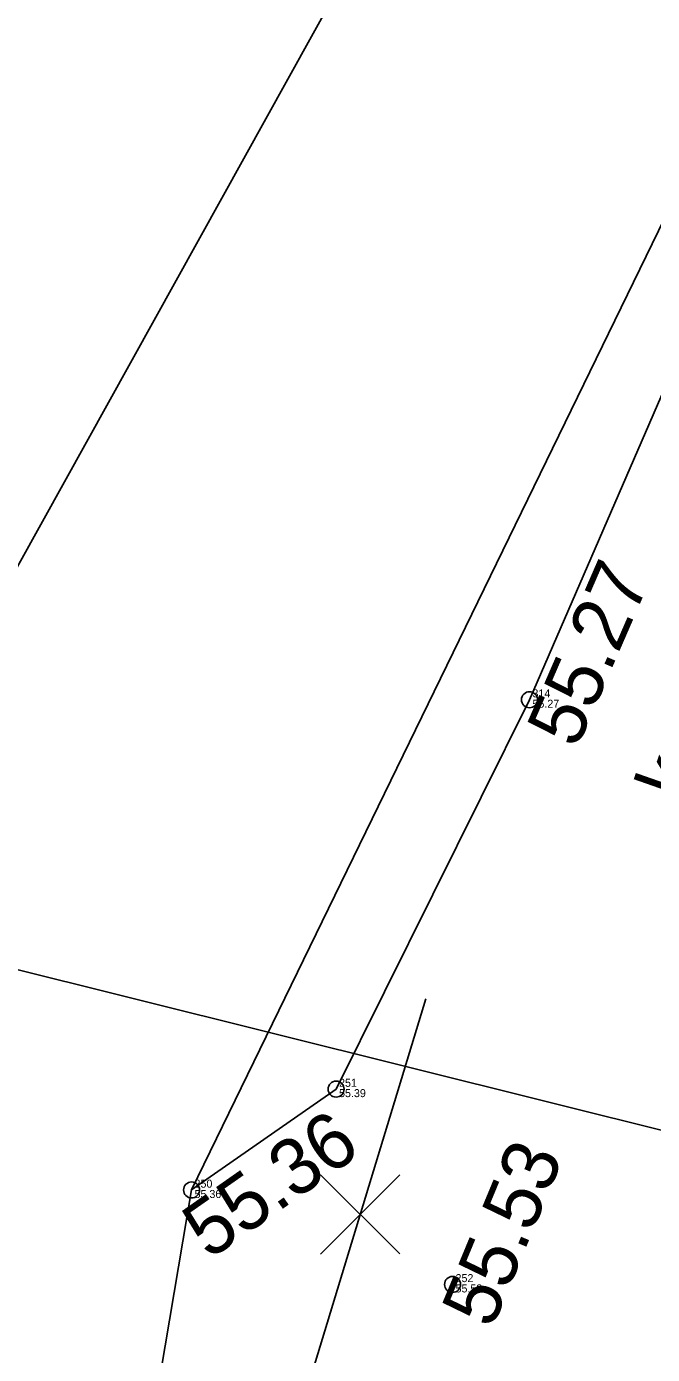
# Model space of a CAD drawing. Extents: x 640083 to 641300, y 6456368 to 6457387.
# Drawn here: x 640572.15 to 640579.98, y 6456611.41 to 6456628 of the extents above; entities that cross this region are included whole.
import ezdxf

# ---------------------------------------------------------------- set-up
doc = ezdxf.new("R2010")
doc.units = 0
for name, color, linetype in [('KORGUS-EH2000', 7, 'Continuous'), ('KTRASS', 7, 'Continuous'), ('MOOTKORG-EH2000', 7, 'Continuous'), ('MOOTMPUNKT', 7, 'Continuous'), ('MOOTNR', 7, 'Continuous'), ('MOOTPIIR', 7, 'Continuous'), ('PIIR', 7, 'Continuous'), ('TEE', 7, 'Continuous')]:
    doc.layers.add(name, color=color, linetype=linetype)

msp = doc.modelspace()

# ---------------------------------------------------------------- linework, layer by layer
at = {"layer": 'KORGUS-EH2000'}
for centre in [(640578.439, 6456619.588), (640574.214, 6456613.463), (640577.477, 6456612.283)]:
    msp.add_circle(centre, 0.1, dxfattribs=at)
at = {"layer": 'KTRASS'}
for p, q in [((640575.503, 6456610.467), (640577.142, 6456615.85)), ((640576.818, 6456612.664), (640575.827, 6456613.653)), ((640575.828, 6456612.663), (640576.817, 6456613.654))]:
    msp.add_line(p, q, dxfattribs=at)
at = {"layer": 'MOOTMPUNKT'}
for centre in [(640578.439, 6456619.588), (640576.021, 6456614.723), (640574.214, 6456613.463), (640577.477, 6456612.283)]:
    msp.add_circle(centre, 0.1, dxfattribs=at)
at = {"layer": 'MOOTPIIR'}
msp.add_lwpolyline([(640651.321, 6456586.33), (640607.177, 6456595.506), (640572.421, 6456604.633), (640572.554, 6456605.058), (640573.118, 6456608.312), (640573.723, 6456610.554), (640574.214, 6456613.463), (640580.518, 6456626.404), (640581.643, 6456628.713), (640589.3, 6456640.942), (640595.885, 6456650.839), (640599.209, 6456658.912), (640601.873, 6456669.206), (640608.978, 6456684.754), (640611.709, 6456684.339), (640622.297, 6456691.733), (640624.937, 6456693.576)], dxfattribs=at)
at = {"layer": 'PIIR'}
for points in [[(640569.17, 6456655), (640538.24, 6456660.41), (640493.26, 6456668.29), (640488.35, 6456633.32), (640391.77, 6456634.63), (640386.47, 6456636.12), (640387.79, 6456642.89), (640393.12, 6456660.46), (640398.55, 6456658.56), (640526.01, 6456743.7), (640648.6, 6456713.76), (640614.48, 6456697.7), (640569.58, 6456616.83), (640561.79, 6456618.76)], [(640569.58, 6456616.83), (640614.48, 6456697.7), (640648.6, 6456713.76), (640674.01, 6456729.02), (640727.63, 6456733.37), (640788.46, 6456731.4), (640788.02, 6456724.97), (640787.68, 6456720.1), (640677.4, 6456718.02), (640666.51, 6456709.32), (640622.11, 6456686.41), (640581.8, 6456613.78)]]:
    msp.add_lwpolyline(points, close=True, dxfattribs=at)
msp.add_lwpolyline([(640561.79, 6456618.76), (640569.58, 6456616.83), (640581.8, 6456613.78), (640700.18, 6456584.39), (640739.08, 6456574.26), (640777, 6456565.36), (640799.88, 6456558.22)], dxfattribs=at)
at = {"layer": 'TEE'}
msp.add_lwpolyline([(640574.214, 6456613.463), (640576.021, 6456614.723), (640578.439, 6456619.588), (640580.862, 6456625.161), (640584.358, 6456632.025), (640589.051, 6456638.794), (640592.763, 6456644.234), (640596.02, 6456649.081), (640598.541, 6456653.767), (640600.362, 6456658.561), (640602.355, 6456666.471), (640603.888, 6456671.361), (640606.576, 6456677.549), (640608.978, 6456684.754)], dxfattribs=at)

# ---------------------------------------------------------------- texts
at = {"layer": 'KORGUS-EH2000'}
for s, rotation, p in [(' 55.27', 66.5012, (640578.923, 6456618.723)), (' 55.36', 34.9682, (640574.219, 6456612.434)), (' 55.53', 67.455, (640577.868, 6456611.474))]:
    msp.add_text(s, height=0.7, rotation=rotation, dxfattribs=at).set_placement(p)
at = {"layer": 'MOOTKORG-EH2000'}
for s, p in [(' 55.27', (640578.439, 6456619.488)), (' 55.39', (640576.021, 6456614.623)), (' 55.36', (640574.214, 6456613.363)), (' 55.53', (640577.477, 6456612.183))]:
    msp.add_text(s, height=0.1, dxfattribs=at).set_placement(p)
at = {"layer": 'MOOTNR'}
for s, p in [(' 314', (640578.439, 6456619.617)), (' 251', (640576.021, 6456614.752)), (' 250', (640574.214, 6456613.492)), (' 252', (640577.477, 6456612.312))]:
    msp.add_text(s, height=0.1, dxfattribs=at).set_placement(p)
at = {"layer": 'TEE'}
msp.add_text('kr', height=0.7, rotation=70.7218, dxfattribs=at).set_placement((640580.417, 6456618.292))

doc.saveas('drawing.dxf')
